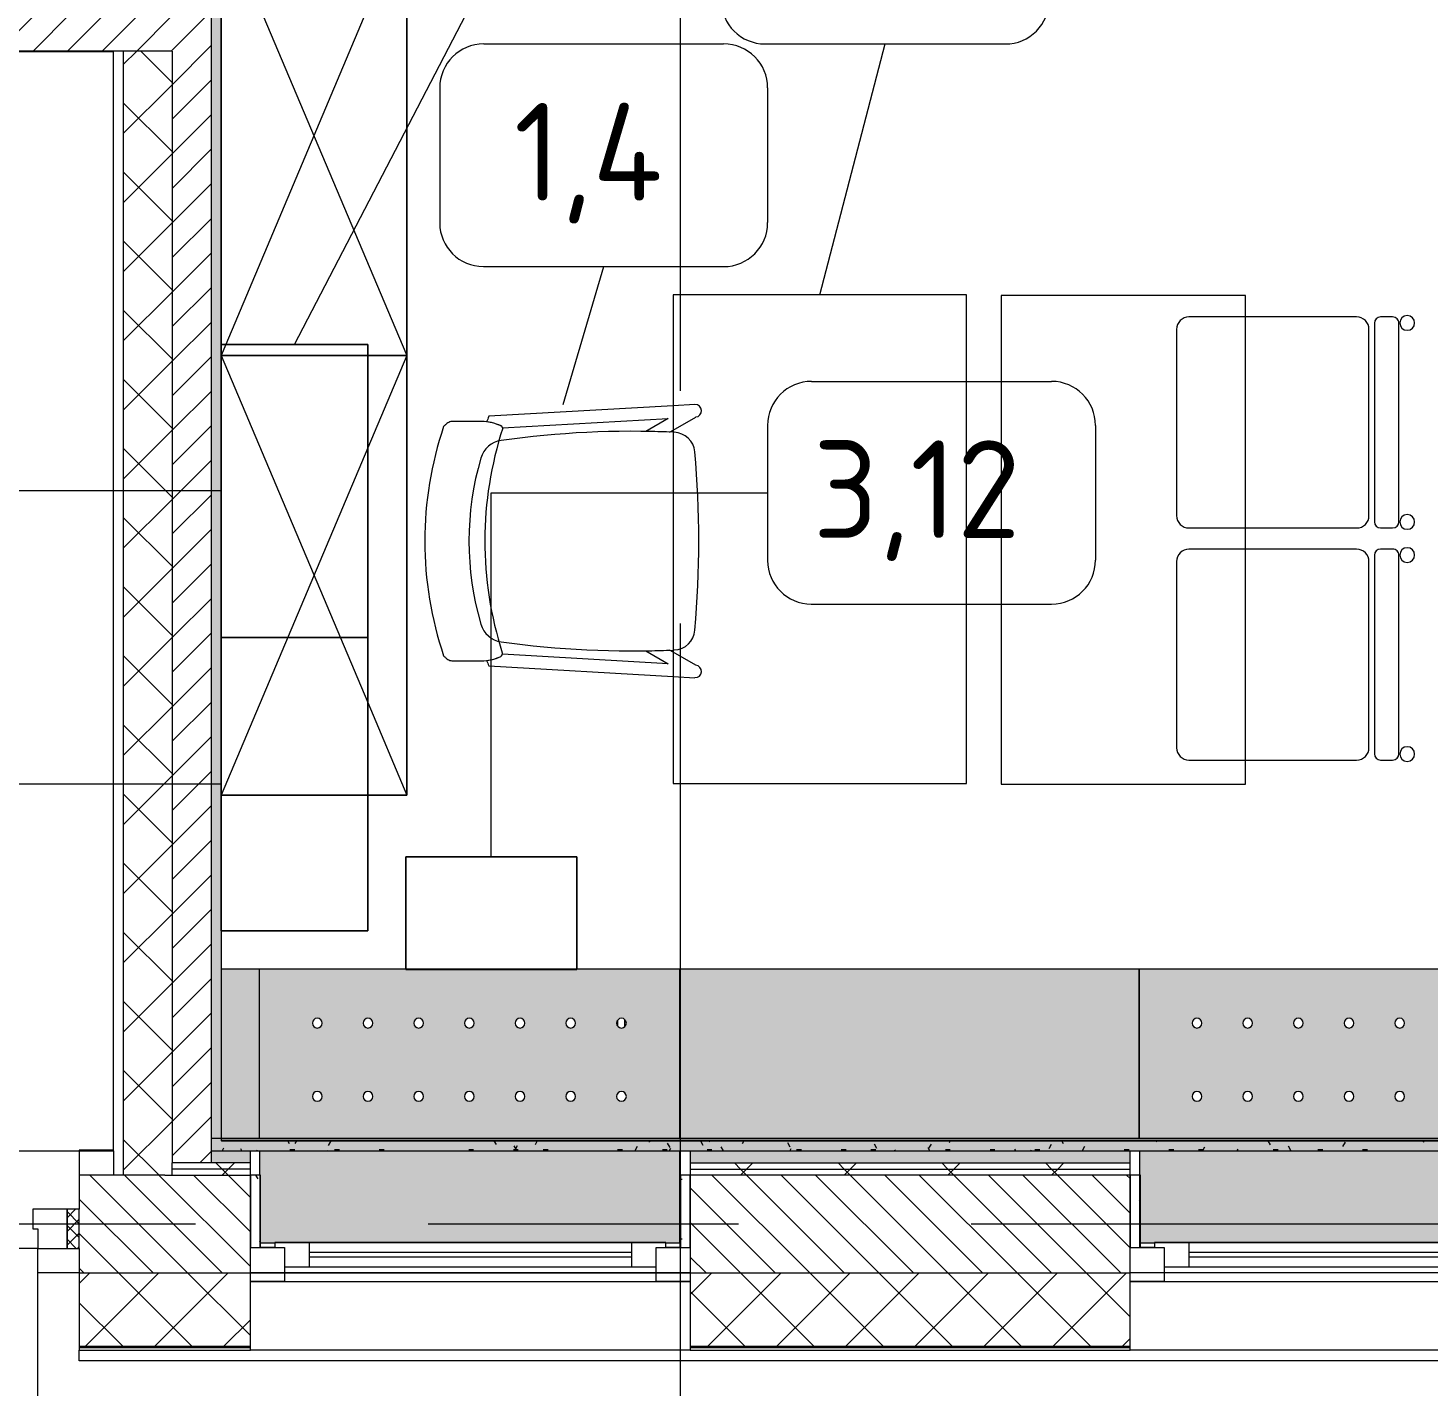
# Model space of a CAD drawing. Header units: millimetres. Extents: x 81494 to 296443, y -8553 to 29000.
# Drawn here: x 109375 to 112240, y -332 to 2447 of the extents above; entities that cross this region are included whole.
import ezdxf

# ---------------------------------------------------------------- set-up
doc = ezdxf.new("R2010")
doc.units = ezdxf.units.MM
doc.linetypes.add('Осевая', pattern=[3175, 635, -476.25, 1587.5, -476.25])
for name, color, linetype, lineweight in [('A-DOOR', 7, 'Continuous', 9), ('A-DOOR-FRAM-2', 7, 'Continuous', 9), ('A-GLAZ', 7, 'Continuous', 9), ('A-GLAZ-1', 7, 'Continuous', 13), ('A-WALL', 7, 'Continuous', 9), ('I-FURN-IDEN', 7, 'Continuous', 9), ('I-WALL', 7, 'Continuous', 9), ('Знаки', 7, 'Continuous', 9), ('Оси', 7, 'Continuous', 9), ('Оси-2', 7, 'Осевая', 9)]:
    doc.layers.add(name, color=color, linetype=linetype, lineweight=lineweight)
for name, color, linetype, lineweight, true_color in [('A-DOOR-1', 7, 'Continuous', 9, 0xc0c0c0), ('A-DOOR-FRAM-1', 7, 'Continuous', 9, 0xc0c0c0), ('A-WALL-1', 9, 'Continuous', 9, 0x808080), ('A-WALL-FNSH-1', 9, 'Continuous', 9, 0x808080), ('I-FURN-1', 9, 'Continuous', 9, 0x808080), ('M-EQPM-1', 7, 'Continuous', 9, 0xb2b2b2)]:
    doc.layers.add(name, color=color, linetype=linetype, lineweight=lineweight, true_color=true_color)
doc.styles.add('GOST Common', font='GOST_Common.ttf', dxfattribs={"height": 200})
pattern_1 = [(45, (0, 0), (-35.35534, 35.35534), [])]
pattern_2 = [(45, (0, 0), (-70.71068, 70.71068), []), (135, (0, 0), (-70.71068, -70.71068), [])]
pattern_3 = [(0, (0, 0), (121.92, 30.48), [10.058, -81.382, 10.058, -81.382, -487.68]), (0, (0, 0), (121.92, 30.48), [-182.88, 10.058, -172.822, 10.058, -81.382, -213.36]), (0, (0, 0), (121.92, 30.48), [-457.2, 10.058, -50.902, 10.058, -142.342]), (120, (45.72, 15.24), (-87.356454, 90.345817), [10.058, -81.382, 10.058, -81.382, -487.68]), (120, (45.72, 15.24), (-87.356454, 90.345817), [-182.88, 10.058, -172.822, 10.058, -81.382, -213.36]), (120, (45.72, 15.24), (-87.356454, 90.345817), [-457.2, 10.058, -50.902, 10.058, -142.342]), (240, (60.96, 76.2), (-34.563546, -120.825817), [10.058, -81.382, 10.058, -81.382, -487.68]), (240, (60.96, 76.2), (-34.563546, -120.825817), [-182.88, 10.058, -172.822, 10.058, -81.382, -213.36]), (240, (60.96, 76.2), (-34.563546, -120.825817), [-457.2, 10.058, -50.902, 10.058, -142.342])]
pattern_4 = [(45, (0, 0), (-106.06602, 106.06602), []), (135, (0, 0), (-106.06602, -106.06602), [])]

# ---------------------------------------------------------------- blocks, each defined once
blk = doc.blocks.new('110_Дверь_СКБ_2Ст_Наружная - ДН-5_л__ Двухстворчатая 1350 х3800 _h_ в свету с верхним остеклением-21877029-План расстановки мебели и оборудования 1 этажа в осях 23_1-33')
at = {"layer": 'A-DOOR'}
h = blk.add_hatch(dxfattribs=at)
h.set_pattern_fill('FP_41', color=256, style=0, pattern_type=2)
h.set_pattern_definition([(135, (1626.41, 164.685), (-14.14214, -14.14214), []), (225, (1626.41, 164.685), (14.14214, -14.14214), [])])
h.paths.add_polyline_path([(719.5, 50), (719.5, -30), (744.5, -30), (744.5, 50)])
at = {"layer": 'A-DOOR-FRAM-2'}
h = blk.add_hatch(dxfattribs=at)
h.set_pattern_fill('FP_42', color=256, style=0, pattern_type=2)
h.set_pattern_definition([(45, (-496.384, 164.685), (-14.1421, 14.1421), []), (135, (-496.384, 164.685), (-14.1421, -14.1421), [])])
h.paths.add_polyline_path([(-680.5, 50), (-705.5, 50), (-705.5, -30), (-680.5, -30)])
at = {"layer": 'A-DOOR-1'}
for p, q in [((659.5, 1010), (619.5, 1010)), ((619.5, 1010), (619.5, 50)), ((659.5, 50), (659.5, 1010)), ((-620.5, 370), (-620.5, 50)), ((-580.5, 370), (-620.5, 370)), ((-580.5, 50), (-580.5, 370)), ((-620.5, 50), (-580.5, 50)), ((619.5, 50), (659.5, 50))]:
    blk.add_line(p, q, dxfattribs=at)
for centre, radius, start, end in [((659.5, 50), 960, 90, 180), ((-620.5, 50), 320, 0, 90)]:
    blk.add_arc(centre, radius, start, end, dxfattribs=at)
at = {"layer": 'A-DOOR-FRAM-1'}
for p, q in [((-680.5, 50), (-705.5, 50)), ((-705.5, 50), (-705.5, -30)), ((-620.5, 50), (-680.5, 50)), ((-680.5, 50), (-680.5, -30)), ((-680.5, -30), (-680.5, 50)), ((-620.5, 10), (-620.5, 50)), ((659.5, 50), (659.5, 10)), ((719.5, 50), (659.5, 50)), ((719.5, -30), (719.5, 50)), ((744.5, 50), (719.5, 50)), ((719.5, 50), (719.5, -30)), ((744.5, -30), (744.5, 50)), ((-610.5, 10), (-620.5, 10)), ((-610.5, -30), (-610.5, 10)), ((659.5, 10), (649.5, 10)), ((649.5, 10), (649.5, -30)), ((-705.5, -30), (-680.5, -30)), ((-680.5, -30), (-610.5, -30)), ((649.5, -30), (719.5, -30)), ((719.5, -30), (744.5, -30))]:
    blk.add_line(p, q, dxfattribs=at)
blk = doc.blocks.new('120_Окно_СКБ_1Ст - 120_Окно_СКБ_1Ст 900х2500_h_ с форточкой-V18-План расстановки мебели и оборудования 1 этажа в осях 23_1-33')
at = {"layer": 'A-GLAZ'}
for p, q in [((450, -57), (-450, -57)), ((-330, -107), (330, -107)), ((-430, -127), (-400, -127)), ((330, -117), (-330, -117)), ((400, -127), (430, -127))]:
    blk.add_line(p, q, dxfattribs=at)
at = {"layer": 'A-GLAZ-1'}
for p, q in [((-450, -127), (-450, -57)), ((-450, -57), (-380, -57)), ((-380, -57), (-380, -127)), ((380, -127), (380, -57)), ((380, -57), (450, -57)), ((450, -57), (450, -127)), ((380, -87), (-380, -87)), ((-380, -87), (-380, -127)), ((-330, -137), (-330, -87)), ((330, -137), (330, -87)), ((380, -127), (380, -87)), ((-380, -127), (-450, -127)), ((-380, -127), (-400, -127)), ((-400, -127), (-400, -137)), ((-400, -137), (400, -137)), ((400, -137), (-400, -137)), ((450, -127), (380, -127)), ((400, -127), (380, -127)), ((400, -137), (400, -127))]:
    blk.add_line(p, q, dxfattribs=at)
blk = doc.blocks.new('120_Окно_СКБ_1Ст - 120_Окно_СКБ_1Ст 900х2500_h_ с форточкой-V4-План расстановки мебели и оборудования 1 этажа в осях 23_1-33')
at = {"layer": 'A-GLAZ'}
for p, q in [((450, -57), (-450, -57)), ((-330, -107), (330, -107)), ((-430, -127), (-400, -127)), ((330, -117), (-330, -117)), ((400, -127), (430, -127))]:
    blk.add_line(p, q, dxfattribs=at)
at = {"layer": 'A-GLAZ-1'}
for p, q in [((-450, -127), (-450, -57)), ((-450, -57), (-380, -57)), ((-380, -57), (-380, -127)), ((380, -127), (380, -57)), ((380, -57), (450, -57)), ((450, -57), (450, -127)), ((380, -87), (-380, -87)), ((-380, -87), (-380, -127)), ((-330, -137), (-330, -87)), ((330, -137), (330, -87)), ((380, -127), (380, -87)), ((-380, -127), (-450, -127)), ((-380, -127), (-400, -127)), ((-400, -127), (-400, -137)), ((-400, -137), (400, -137)), ((400, -137), (-400, -137)), ((450, -127), (380, -127)), ((400, -127), (380, -127)), ((400, -137), (400, -127))]:
    blk.add_line(p, q, dxfattribs=at)
blk = doc.blocks.new('Стол базовый прямоугольный - 1_89-25401668-План расстановки мебели и оборудования 1 этажа в осях 23_1-33')
at = {"layer": 'I-FURN-1'}
for p, q in [((500, 250), (-500, 250)), ((-500, 250), (-500, -250)), ((500, -250), (500, 250)), ((-500, -250), (500, -250))]:
    blk.add_line(p, q, dxfattribs=at)
blk = doc.blocks.new('M_Стул-Breuer - 1_87-25466819-План расстановки мебели и оборудования 1 этажа в осях 23_1-33')
at = {"layer": 'I-FURN-1'}
for p, q in [((190.5, 241.3), (-190.5, 241.3)), ((-215.9, 215.9), (-215.9, 100)), ((215.9, 100), (215.9, 215.9)), ((-215.9, 100), (-215.9, -127)), ((215.9, -127), (215.9, 100)), ((203.2, -163.5), (-203.2, -163.5)), ((-190.5, -152.4), (190.5, -152.4)), ((-215.9, -176.2), (-215.9, -200.8)), ((215.9, -200.8), (215.9, -176.2)), ((-203.2, -213.5), (203.2, -213.5))]:
    blk.add_line(p, q, dxfattribs=at)
for centre, radius, start, end in [((-190.5, 215.9), 25.4, 90, 180), ((190.5, 215.9), 25.4, 0, 90), ((-190.5, -127), 25.4, 180, 270), ((190.5, -127), 25.4, 270, 360), ((-203.2, -176.2), 12.7, 90, 180), ((203.2, -176.2), 12.7, 360, 90), ((-203.5, -230.6), 15.1, 360, 180), ((-203.2, -200.8), 12.7, 180, 270), ((203.7, -230.6), 15.1, 360, 180), ((203.2, -200.8), 12.7, 270, 360), ((-203.5, -230.6), 15.1, 180, 360), ((203.7, -230.6), 15.1, 180, 360)]:
    blk.add_arc(centre, radius, start, end, dxfattribs=at)
blk = doc.blocks.new('Стол базовый прямоугольный - 1_288-25474731-План расстановки мебели и оборудования 1 этажа в осях 23_1-33')
at = {"layer": 'I-FURN-1'}
for p, q in [((500, 300), (-500, 300)), ((-500, 300), (-500, -300)), ((500, -300), (500, 300)), ((-500, -300), (500, -300))]:
    blk.add_line(p, q, dxfattribs=at)
blk = doc.blocks.new('Chair_1 noor 78578 - 1_4-25422005-План расстановки мебели и оборудования 1 этажа в осях 23_1-33')
at = {"layer": 'I-FURN-1'}
for p, q in [((-130.5, 405.7), (-130.5, 344.8)), ((359.1, 344.8), (359.1, 405.7)), ((-141.2, 329.7), (-162.6, -47.4)), ((391.2, -47.4), (369.8, 329.7)), ((-136.5, -37.1), (-117.3, 302)), ((345.9, 302), (365.1, -37.1)), ((-110.2, 8.6), (-136.5, -37.1)), ((365.1, -37.1), (338.8, 8.6)), ((-162.6, -47.4), (-165.1, -92)), ((-139.7, -93.5), (-113.1, -47.4)), ((-113.1, -47.4), (-108.8, -39.9)), ((-108.5, -47.4), (-108.4, -49.7)), ((337, -49.7), (337.1, -47.4)), ((337.4, -39.9), (341.7, -47.4)), ((341.7, -47.4), (368.3, -93.5)), ((393.7, -92), (391.2, -47.4))]:
    blk.add_line(p, q, dxfattribs=at)
for centre, radius, start, end in [((114.3, -271.9), 732.8, 71.3174, 108.6833), ((-37.4, 344.8), 93.1, 180, 204.9864), ((-41.4, 297.5), 50.8, 106.1735, 171.9659), ((114.3, -239.2), 609.6, 73.8265, 106.1735), ((270, 297.5), 50.8, 8.0341, 73.8265), ((266, 344.8), 93.1, 334.477, 360), ((114.3, -279.3), 660.4, 111.7, 112.7563), ((-37.4, 344.8), 93.1, 186.4785, 204.9864), ((114.3, -408), 746, 71.9445, 107.8276), ((266, 344.8), 93.1, 335.0136, 353.5215), ((114.3, -279.3), 660.4, 67.2437, 68.3), ((-116, 308.2), 6.35, 204.9864, 258.4091), ((-116, 308.2), 6.35, 204.9864, 287.8276), ((1798.9, 37.7), 1909.3, 171.9659, 182.5552), ((-1570.3, 37.7), 1909.3, 357.4448, 8.0341), ((344.3, 307.4), 6.35, 281.4186, 334.477), ((344.6, 308.2), 6.35, 281.5909, 335.0136), ((1798.9, 37.7), 1909.3, 180.8761, 182.3307), ((-1570.3, 37.7), 1909.3, 357.6693, 359.1239), ((-64, -47.7), 44.5, 182.6261, 265.0912), ((292.6, -47.7), 44.4, 275.9396, 357.3739), ((-152.4, -92.7), 12.7, 176.75, 356.75), ((114.8, 2033.8), 2133.6, 265.0912, 274.9044), ((381, -92.7), 12.7, 183.25, 3.25)]:
    blk.add_arc(centre, radius, start, end, dxfattribs=at)
for points in [[(-120.4, 422.3), (-122, 420.8), (-124.7, 417.8), (-127.8, 413.5), (-129.8, 409.4), (-130.4, 406.9), (-130.5, 405.7)], [(359.1, 405.7), (359, 406.9), (358.4, 409.4), (356.4, 413.5), (353.3, 417.8), (350.6, 420.8), (349, 422.3)]]:
    blk.add_open_spline(points, degree=3, dxfattribs=at)
blk = doc.blocks.new('Шкаф параметрический - 1_286-V67-План расстановки мебели и оборудования 1 этажа в осях 23_1-33')
at = {"layer": 'I-FURN-1'}
for p, q in [((0, 0), (900, 380)), ((0, 380), (877.5, 9.5)), ((900, 380), (0, 380)), ((0, 380), (0, 0)), ((0, 0), (0, 380)), ((0, 380), (900, 380)), ((900, 300), (900, 380)), ((900, 380), (900, 300)), ((900, 0), (900, 300)), ((900, 300), (900, 0)), ((877.5, 0), (0, 0)), ((612.6, 0), (877.5, 0)), ((877.5, 9.5), (900, 0)), ((877.5, 0), (900, 0)), ((900, 0), (877.5, 0))]:
    blk.add_line(p, q, dxfattribs=at)
blk = doc.blocks.new('Шкаф параметрический - 1_286-V68-План расстановки мебели и оборудования 1 этажа в осях 23_1-33')
at = {"layer": 'I-FURN-1'}
for p, q in [((0, 380), (189.5, 300)), ((900, 380), (0, 380)), ((0, 380), (0, 300)), ((0, 300), (0, 380)), ((0, 380), (900, 380)), ((710.5, 300), (900, 380)), ((900, 300), (900, 380)), ((900, 380), (900, 300)), ((0, 0), (710.5, 300)), ((0, 300), (0, 0)), ((0, 0), (0, 300)), ((189.5, 300), (900, 0)), ((900, 0), (900, 300)), ((900, 300), (900, 0)), ((0, 0), (900, 0)), ((900, 0), (0, 0))]:
    blk.add_line(p, q, dxfattribs=at)
blk = doc.blocks.new('radiator_prado_classic_z_tip_30_po exemplyaru - Classic Z Тип 30-300-V103-План расстановки мебели и оборудования 1 этажа в осях 23_1-33')
at = {"layer": 'M-EQPM-1'}
for p, q in [((667.5, 195.5), (667.5, 183.1)), ((667.5, 195.5), (667.5, 183.1)), ((682.5, 182.5), (682.5, 196.2)), ((682.5, 182.5), (682.5, 196.2))]:
    blk.add_line(p, q, dxfattribs=at)
blk = doc.blocks.new('Зашивка радиатора_ с перфорацией М1_1 - Зашивка радиатора_ с перфорацией М1_1-V158-План расстановки мебели и оборудования 1 этажа в осях 23_1-33')
at = {"layer": 'Знаки'}
blk.add_hatch(color=256, dxfattribs=at).paths.add_polyline_path([(429, 380), (-430, 379.4), (-430, 191.4), (430, 191.4), (429, 379.4)])
h = blk.add_hatch(color=256, dxfattribs=at)
h.paths.add_polyline_path([(430.2, 166.4), (-430, 166.4), (-430, -179.9), (430.2, -179.9), (430.2, 128.6)])
h.paths.add_polyline_path([(312.2, 90.4), (317.2, 89), (320.9, 85.4), (322.2, 80.4), (320.9, 75.4), (317.2, 71.7), (312.2, 70.4), (307.2, 71.7), (303.6, 75.4), (302.2, 80.4), (303.6, 85.4), (307.2, 89), (309.7, 90)])
h.paths.add_polyline_path([(-206.5, 90.4), (-201.5, 89), (-197.8, 85.4), (-196.5, 80.4), (-197.8, 75.4), (-201.5, 71.7), (-206.5, 70.4), (-211.5, 71.7), (-215.2, 75.4), (-216.5, 80.4), (-215.2, 85.4), (-211.5, 89), (-209.1, 90)])
h.paths.add_polyline_path([(208.5, 90.4), (213.5, 89), (217.2, 85.4), (218.5, 80.4), (217.2, 75.4), (213.5, 71.7), (208.5, 70.4), (203.5, 71.7), (199.8, 75.4), (198.5, 80.4), (199.8, 85.4), (203.5, 89), (205.9, 90)])
h.paths.add_polyline_path([(1, 90.4), (6, 89), (9.7, 85.4), (11, 80.4), (9.7, 75.4), (6, 71.7), (1, 70.4), (-4, 71.7), (-7.7, 75.4), (-9, 80.4), (-7.7, 85.4), (-4, 89), (-1.6, 90)])
h.paths.add_polyline_path([(104.7, 90.4), (109.7, 89), (113.4, 85.4), (114.7, 80.4), (113.4, 75.4), (109.7, 71.7), (104.7, 70.4), (99.7, 71.7), (96.1, 75.4), (94.7, 80.4), (96.1, 85.4), (99.7, 89), (102.2, 90)])
h.paths.add_polyline_path([(-102.8, 90.4), (-97.8, 89), (-94.1, 85.4), (-92.8, 80.4), (-94.1, 75.4), (-97.8, 71.7), (-102.8, 70.4), (-107.8, 71.7), (-111.4, 75.4), (-112.8, 80.4), (-111.4, 85.4), (-107.8, 89), (-105.3, 90)])
h.paths.add_polyline_path([(-310.3, 90.4), (-305.3, 89), (-301.6, 85.4), (-300.3, 80.4), (-301.6, 75.4), (-305.3, 71.7), (-310.3, 70.4), (-315.3, 71.7), (-318.9, 75.4), (-320.3, 80.4), (-318.9, 85.4), (-315.3, 89), (-312.8, 90)])
h.paths.add_polyline_path([(1, -59.6), (6, -61), (9.7, -64.6), (11, -69.6), (9.7, -74.6), (6, -78.3), (1, -79.6), (-4, -78.3), (-7.7, -74.6), (-9, -69.6), (-7.7, -64.6), (-4, -61), (-1.6, -60)])
h.paths.add_polyline_path([(-206.5, -59.6), (-201.5, -61), (-197.8, -64.6), (-196.5, -69.6), (-197.8, -74.6), (-201.5, -78.3), (-206.5, -79.6), (-211.5, -78.3), (-215.2, -74.6), (-216.5, -69.6), (-215.2, -64.6), (-211.5, -61), (-209.1, -60)])
h.paths.add_polyline_path([(-310.3, -59.6), (-305.3, -61), (-301.6, -64.6), (-300.3, -69.6), (-301.6, -74.6), (-305.3, -78.3), (-310.3, -79.6), (-315.3, -78.3), (-318.9, -74.6), (-320.3, -69.6), (-318.9, -64.6), (-315.3, -61), (-312.8, -60)])
h.paths.add_polyline_path([(-102.8, -59.6), (-97.8, -61), (-94.1, -64.6), (-92.8, -69.6), (-94.1, -74.6), (-97.8, -78.3), (-102.8, -79.6), (-107.8, -78.3), (-111.4, -74.6), (-112.8, -69.6), (-111.4, -64.6), (-107.8, -61), (-105.3, -60)])
h.paths.add_polyline_path([(104.7, -59.6), (109.7, -61), (113.4, -64.6), (114.7, -69.6), (113.4, -74.6), (109.7, -78.3), (104.7, -79.6), (99.7, -78.3), (96.1, -74.6), (94.7, -69.6), (96.1, -64.6), (99.7, -61), (102.2, -60)])
h.paths.add_polyline_path([(312.2, -59.6), (317.2, -61), (320.9, -64.6), (322.2, -69.6), (320.9, -74.6), (317.2, -78.3), (312.2, -79.6), (307.2, -78.3), (303.6, -74.6), (302.2, -69.6), (303.6, -64.6), (307.2, -61), (309.7, -60)])
h.paths.add_polyline_path([(208.5, -59.6), (213.5, -61), (217.2, -64.6), (218.5, -69.6), (217.2, -74.6), (213.5, -78.3), (208.5, -79.6), (203.5, -78.3), (199.8, -74.6), (198.5, -69.6), (199.8, -64.6), (203.5, -61), (205.9, -60)])
for p, q in [((-401, 380), (-430, 380)), ((-430, 380), (-430, 191.4)), ((429, 380), (399, 380)), ((430, 191.4), (430, 241.4)), ((-430, 166.4), (-430, -179.9)), ((-430, -179.9), (-219, -179.9)), ((-219, -179.9), (131, -179.9)), ((131, -179.9), (430.2, -179.9))]:
    blk.add_line(p, q, dxfattribs=at)
for centre, start, end in [((-310.3, 80.4), 0, 180), ((-206.5, 80.4), 0, 180), ((-102.8, 80.4), 0, 180), ((1, 80.4), 0, 180), ((104.7, 80.4), 0, 180), ((208.5, 80.4), 0, 180), ((312.2, 80.4), 0, 180), ((-310.3, 80.4), 180, 0), ((-206.5, 80.4), 180, 360), ((-102.8, 80.4), 180, 0), ((1, 80.4), 180, 0), ((104.7, 80.4), 180, 360), ((208.5, 80.4), 180, 0), ((312.2, 80.4), 180, 0), ((-310.3, -69.6), 0, 180), ((-310.3, -69.6), 180, 0), ((-206.5, -69.6), 0, 180), ((-206.5, -69.6), 180, 0), ((-102.8, -69.6), 0, 180), ((-102.8, -69.6), 180, 0), ((1, -69.6), 0, 180), ((1, -69.6), 180, 0), ((104.7, -69.6), 0, 180), ((104.7, -69.6), 180, 0), ((208.5, -69.6), 0, 180), ((208.5, -69.6), 180, 0), ((312.2, -69.6), 0, 180), ((312.2, -69.6), 180, 0)]:
    blk.add_arc(centre, 10, start, end, dxfattribs=at)
blk = doc.blocks.new('Зашивка радиатора_ с перфорацией М1_1 - Зашивка радиатора_ с перфорацией М1_1-V159-План расстановки мебели и оборудования 1 этажа в осях 23_1-33')
at = {"layer": 'Знаки'}
blk.add_hatch(color=256, dxfattribs=at).paths.add_polyline_path([(-430, 380), (-430, 191.4), (430, 191.4), (429, 380), (-401, 380)])
h = blk.add_hatch(color=256, dxfattribs=at)
h.paths.add_polyline_path([(430.2, 166.4), (-430, 166.4), (-430, -179.9), (430.2, -179.9), (430.2, 128.6)])
h.paths.add_polyline_path([(104.7, 90.4), (109.7, 89), (113.4, 85.4), (114.7, 80.4), (113.4, 75.4), (109.7, 71.7), (104.7, 70.4), (99.7, 71.7), (96.1, 75.4), (94.7, 80.4), (96.1, 85.4), (99.7, 89), (102.2, 90)])
h.paths.add_polyline_path([(-102.8, 90.4), (-97.8, 89), (-94.1, 85.4), (-92.8, 80.4), (-94.1, 75.4), (-97.8, 71.7), (-102.8, 70.4), (-107.8, 71.7), (-111.4, 75.4), (-112.8, 80.4), (-111.4, 85.4), (-107.8, 89), (-105.3, 90)])
h.paths.add_polyline_path([(-206.5, 90.4), (-201.5, 89), (-197.8, 85.4), (-196.5, 80.4), (-197.8, 75.4), (-201.5, 71.7), (-206.5, 70.4), (-211.5, 71.7), (-215.2, 75.4), (-216.5, 80.4), (-215.2, 85.4), (-211.5, 89), (-209.1, 90)])
h.paths.add_polyline_path([(1, 90.4), (6, 89), (9.7, 85.4), (11, 80.4), (9.7, 75.4), (6, 71.7), (1, 70.4), (-4, 71.7), (-7.7, 75.4), (-9, 80.4), (-7.7, 85.4), (-4, 89), (-1.6, 90)])
h.paths.add_polyline_path([(-310.3, 90.4), (-305.3, 89), (-301.6, 85.4), (-300.3, 80.4), (-301.6, 75.4), (-305.3, 71.7), (-310.3, 70.4), (-315.3, 71.7), (-318.9, 75.4), (-320.3, 80.4), (-318.9, 85.4), (-315.3, 89), (-312.8, 90)])
h.paths.add_polyline_path([(208.5, 90.4), (213.5, 89), (217.2, 85.4), (218.5, 80.4), (217.2, 75.4), (213.5, 71.7), (208.5, 70.4), (203.5, 71.7), (199.8, 75.4), (198.5, 80.4), (199.8, 85.4), (203.5, 89), (205.9, 90)])
h.paths.add_polyline_path([(312.2, 90.4), (317.2, 89), (320.9, 85.4), (322.2, 80.4), (320.9, 75.4), (317.2, 71.7), (312.2, 70.4), (307.2, 71.7), (303.6, 75.4), (302.2, 80.4), (303.6, 85.4), (307.2, 89), (309.7, 90)])
h.paths.add_polyline_path([(-310.3, -59.6), (-305.3, -61), (-301.6, -64.6), (-300.3, -69.6), (-301.6, -74.6), (-305.3, -78.3), (-310.3, -79.6), (-315.3, -78.3), (-318.9, -74.6), (-320.3, -69.6), (-318.9, -64.6), (-315.3, -61), (-312.8, -60)])
h.paths.add_polyline_path([(1, -59.6), (6, -61), (9.7, -64.6), (11, -69.6), (9.7, -74.6), (6, -78.3), (1, -79.6), (-4, -78.3), (-7.7, -74.6), (-9, -69.6), (-7.7, -64.6), (-4, -61), (-1.6, -60)])
h.paths.add_polyline_path([(104.7, -59.6), (109.7, -61), (113.4, -64.6), (114.7, -69.6), (113.4, -74.6), (109.7, -78.3), (104.7, -79.6), (99.7, -78.3), (96.1, -74.6), (94.7, -69.6), (96.1, -64.6), (99.7, -61), (102.2, -60)])
h.paths.add_polyline_path([(208.5, -59.6), (213.5, -61), (217.2, -64.6), (218.5, -69.6), (217.2, -74.6), (213.5, -78.3), (208.5, -79.6), (203.5, -78.3), (199.8, -74.6), (198.5, -69.6), (199.8, -64.6), (203.5, -61), (205.9, -60)])
h.paths.add_polyline_path([(-102.8, -59.6), (-97.8, -61), (-94.1, -64.6), (-92.8, -69.6), (-94.1, -74.6), (-97.8, -78.3), (-102.8, -79.6), (-107.8, -78.3), (-111.4, -74.6), (-112.8, -69.6), (-111.4, -64.6), (-107.8, -61), (-105.3, -60)])
h.paths.add_polyline_path([(312.2, -59.6), (317.2, -61), (320.9, -64.6), (322.2, -69.6), (320.9, -74.6), (317.2, -78.3), (312.2, -79.6), (307.2, -78.3), (303.6, -74.6), (302.2, -69.6), (303.6, -64.6), (307.2, -61), (309.7, -60)])
h.paths.add_polyline_path([(-206.5, -59.6), (-201.5, -61), (-197.8, -64.6), (-196.5, -69.6), (-197.8, -74.6), (-201.5, -78.3), (-206.5, -79.6), (-211.5, -78.3), (-215.2, -74.6), (-216.5, -69.6), (-215.2, -64.6), (-211.5, -61), (-209.1, -60)])
for p, q in [((-401, 380), (-430, 380)), ((-430, 380), (-430, 191.4)), ((429, 380), (399, 380)), ((430, 191.4), (430, 241.4)), ((-430, 166.4), (-430, -179.9)), ((430.2, -179.9), (430.2, 166.4)), ((-430, -179.9), (430.2, -179.9))]:
    blk.add_line(p, q, dxfattribs=at)
for centre, start, end in [((-310.3, 80.4), 0, 180), ((-206.5, 80.4), 0, 180), ((-102.8, 80.4), 0, 180), ((1, 80.4), 0, 180), ((104.7, 80.4), 0, 180), ((208.5, 80.4), 0, 180), ((312.2, 80.4), 0, 180), ((-310.3, 80.4), 180, 0), ((-206.5, 80.4), 180, 360), ((-102.8, 80.4), 180, 0), ((1, 80.4), 180, 0), ((104.7, 80.4), 180, 360), ((208.5, 80.4), 180, 0), ((312.2, 80.4), 180, 0), ((-310.3, -69.6), 0, 180), ((-310.3, -69.6), 180, 0), ((-206.5, -69.6), 0, 180), ((-206.5, -69.6), 180, 0), ((-102.8, -69.6), 0, 180), ((-102.8, -69.6), 180, 0), ((1, -69.6), 0, 180), ((1, -69.6), 180, 0), ((104.7, -69.6), 0, 180), ((104.7, -69.6), 180, 0), ((208.5, -69.6), 0, 180), ((208.5, -69.6), 180, 0), ((312.2, -69.6), 0, 180), ((312.2, -69.6), 180, 0)]:
    blk.add_arc(centre, 10, start, end, dxfattribs=at)
blk = doc.blocks.new('Зашивка без перфорации М3_2_1 - М3_2_3-31137425-План расстановки мебели и оборудования 1 этажа в осях 23_1-33')
at = {"layer": 'Знаки'}
blk.add_hatch(color=256, dxfattribs=at).paths.add_polyline_path([(-406.6, 166.4), (-430, 166.4), (-430, -179.9), (510.2, -179.9), (510.2, 166.4), (-63.4, 166.4)])
for p, q in [((-430, 166.4), (-430, -179.9)), ((510.2, -179.9), (510.2, 166.4)), ((-430, -179.9), (510.2, -179.9))]:
    blk.add_line(p, q, dxfattribs=at)
blk = doc.blocks.new('Зашивка без перфорации М3 - М3_13-30988439-План расстановки мебели и оборудования 1 этажа в осях 23_1-33')
at = {"layer": 'Знаки'}
blk.add_hatch(color=256, dxfattribs=at).paths.add_polyline_path([(-351.2, 166.4), (-430, 166.4), (-430, -179.9), (-351.2, -179.9), (-351.2, 153.9)])
for p, q in [((-430, 166.4), (-430, -179.9)), ((-430, -179.9), (-351.2, -179.9))]:
    blk.add_line(p, q, dxfattribs=at)
blk = doc.blocks.new('Марка_Мебель - В прямоуг_Balcon_Марка-25523697-План расстановки мебели и оборудования 1 этажа в осях 23_1-33')
at = {"layer": 'I-FURN-IDEN'}
for p, q in [((-2.455, 2.278), (2.455, 2.278)), ((-3.355, 1.378), (-3.355, -1.384)), ((3.355, 1.378), (3.355, -1.378)), ((-2.461, -2.278), (2.455, -2.278))]:
    blk.add_line(p, q, dxfattribs=at)
for centre, radius, start, end in [((-2.455, 1.378), 0.9, 90, 180), ((2.455, 1.378), 0.9, 0, 90), ((-2.461, -1.384), 0.893, 180, 270), ((2.455, -1.378), 0.9, 270, 0)]:
    blk.add_arc(centre, radius, start, end, dxfattribs=at)

msp = doc.modelspace()

# ---------------------------------------------------------------- hatches: boundary and pattern name
at = {"layer": 'A-WALL'}
h = msp.add_hatch(dxfattribs=at)
h.set_pattern_fill('FP_1', color=256, style=0, pattern_type=2)
h.set_pattern_definition([(135, (0, 0), (-35.35534, -35.35534), [])])
h.paths.add_polyline_path([(123730, -100), (123730, 100), (123530, 100), (123530, -100)])
h.paths.add_polyline_path([(121230, -100), (121230, 100), (121130, 100), (121130, -100)])
h.paths.add_polyline_path([(118830, -100), (119330, -100), (119330, 100), (118830, 100), (118830, -51.8)])
h.paths.add_polyline_path([(117030, -100), (117030, 100), (115980, 100), (115980, -100)])
h.paths.add_polyline_path([(113680, -100), (113680, 100), (113430, 100), (113430, -100)])
h.paths.add_polyline_path([(111630, -100), (111630, 100), (110730, 100), (110730, -100)])
h.paths.add_polyline_path([(109655, -100), (109830, -100), (109830, 100), (109480, 100), (109480, -100)])
h.paths.add_polyline_path([(106230, -100), (106230, 100), (105180, 100), (105180, -100)])
h.paths.add_polyline_path([(100830, -100), (101730, -100), (101730, 100), (100830, 100), (100830, -51.8)])
h.paths.add_polyline_path([(102630, -100), (102880, -100), (102880, 100), (102630, 100), (102630, -51.8)])
h.paths.add_polyline_path([(98105, -100), (98105, 100), (97105, 100), (97105, -100)])
h.paths.add_polyline_path([(94530, -100), (94780, -100), (94780, 100), (94530, 100), (94530, -51.8)])
h.paths.add_polyline_path([(92730, -100), (92730, 100), (91930, 100), (91930, -100)])
h = msp.add_hatch(dxfattribs=at)
h.set_pattern_fill('FP_5', color=256, style=0, pattern_type=2)
h.set_pattern_definition(pattern_2)
h.paths.add_polyline_path([(125080, -250), (125080, -100), (123530, -100), (123530, -250)])
h.paths.add_polyline_path([(121230, -250), (121230, -100), (120230, -100), (120230, -250)])
h.paths.add_polyline_path([(117930, -250), (119330, -250), (119330, -100), (117930, -100)])
h.paths.add_polyline_path([(117030, -250), (117030, -100), (115980, -100), (115980, -250)])
h.paths.add_polyline_path([(113680, -250), (113680, -100), (112530, -100), (112530, -250)])
h.paths.add_polyline_path([(109480, -250), (109830, -250), (109830, -100), (109480, -100)])
h.paths.add_polyline_path([(110730, -250), (111630, -250), (111630, -100), (110730, -100)])
h.paths.add_polyline_path([(107130, -250), (108030, -250), (108030, -100), (107130, -100)])
h.paths.add_polyline_path([(106230, -250), (106230, -100), (105180, -100), (105180, -250)])
h.paths.add_polyline_path([(102880, -250), (102880, -100), (100830, -100), (100830, -250), (102630, -250)])
h.paths.add_polyline_path([(99930, -250), (99930, -100), (99030, -100), (99030, -250)])
h.paths.add_polyline_path([(98130, -250), (98130, -100), (97080, -100), (97080, -250)])
h.paths.add_polyline_path([(93630, -250), (94780, -250), (94780, -100), (93630, -100)])
h.paths.add_polyline_path([(92730, -250), (92730, -100), (91930, -100), (91930, -250)])
h.paths.add_polyline_path([(91030, -250), (91030, -100), (89210, -100), (89210, -250), (90007.4, -250)])
at = {"layer": 'I-WALL'}
h = msp.add_hatch(dxfattribs=at)
h.set_pattern_fill('FP_3', color=256, style=0, pattern_type=2)
h.set_pattern_definition(pattern_1)
h.paths.add_polyline_path([(109750, 125), (109749, 3655), (109670, 3655), (109670, 125), (109738.1, 125)])
h.paths.add_polyline_path([(109670, 5055), (109750, 5055), (109750, 10400), (109670, 10400), (109670, 5110)])
h = msp.add_hatch(dxfattribs=at)
h.set_pattern_fill('FP_67', color=256, style=0, pattern_type=2)
h.set_pattern_definition(pattern_3)
h.paths.add_polyline_path([(109750, 150), (109770, 150), (109770, 3630), (109758, 3630), (109758, 3600), (109750, 3600), (109750, 212.8)])
h.paths.add_polyline_path([(109770, 5080), (109770, 6600), (109750, 6600), (109750, 5110), (109758, 5110), (109758, 5080)])
h = msp.add_hatch(dxfattribs=at)
h.set_pattern_fill('FP_3', color=256, style=0, pattern_type=2)
h.set_pattern_definition(pattern_1)
h.paths.add_polyline_path([(109570, 2400), (109670, 2400), (109670, 2480), (109249, 2479), (109249, 2400), (109550, 2400)])
h.paths.add_polyline_path([(107849, 2400), (107849, 2480), (107350, 2480), (107350, 2400), (107794, 2400)])
h = msp.add_hatch(dxfattribs=at)
h.set_pattern_fill('FP_5', color=256, style=0, pattern_type=2)
h.set_pattern_definition(pattern_2)
h.paths.add_polyline_path([(109655, 100), (109670, 100), (109670, 2400), (109570, 2400), (109570, 100)])
msp.add_hatch(color=256, dxfattribs=at).paths.add_polyline_path([(110939, 125), (111630, 125), (111630, 150), (112530, 150), (112530, 175), (109750, 175), (109750, 125), (109830, 125), (109830, 150), (110730, 150), (110730, 125)])
h = msp.add_hatch(dxfattribs=at)
h.set_pattern_fill('FP_67', color=256, style=0, pattern_type=2)
h.set_pattern_definition(pattern_3)
h.paths.add_polyline_path([(112530, 150), (112530, 170), (109770, 170), (109770, 150), (112311.6, 150)])
h = msp.add_hatch(dxfattribs=at)
h.set_pattern_fill('FP_71', color=256, style=0, pattern_type=2)
h.set_pattern_definition(pattern_4)
h.paths.add_polyline_path([(111625.3, 112.5), (111630, 112.5), (111630, 125), (110730, 125), (110730, 112.5), (111282.2, 112.5)])
h.paths.add_polyline_path([(109750, 112.5), (109830, 112.5), (109830, 125), (109670, 125), (109670, 112.5), (109738.1, 112.5)])
h = msp.add_hatch(dxfattribs=at)
h.set_pattern_fill('FP_71', color=256, style=0, pattern_type=2)
h.set_pattern_definition(pattern_4)
h.paths.add_polyline_path([(109670, 100), (109830, 100), (109830, 112.5), (109670, 112.5)])
h.paths.add_polyline_path([(111625.3, 100), (111630, 100), (111630, 112.5), (110730, 112.5), (110730, 100), (111282.2, 100)])
h = msp.add_hatch(dxfattribs=at)
h.set_pattern_fill('FP_67', color=256, style=0, pattern_type=2)
h.set_pattern_definition(pattern_3)
h.paths.add_polyline_path([(109850, -48), (109850, 100), (109830, 100), (109830, -48)])
h = msp.add_hatch(dxfattribs=at)
h.set_pattern_fill('FP_67', color=256, style=0, pattern_type=2)
h.set_pattern_definition(pattern_3)
h.paths.add_polyline_path([(110730, -48), (110730, 100), (110710, 100), (110710, -48)])
h = msp.add_hatch(dxfattribs=at)
h.set_pattern_fill('FP_67', color=256, style=0, pattern_type=2)
h.set_pattern_definition(pattern_3)
h.paths.add_polyline_path([(111650, -48), (111650, 100), (111630, 100), (111630, -48)])

# ---------------------------------------------------------------- linework, layer by layer
at = {"layer": 'A-WALL'}
for p, q in [((109670, 2400), (109304, 2400)), ((109550, 150), (109550, 2400)), ((109570, 2400), (109570, 100)), ((109670, 2400), (109670, 125)), ((112510, 170), (109770, 170)), ((109771, 170), (112510, 170)), ((109830, 125), (109670, 125)), ((110730, 125), (111630, 125)), ((109655, 100), (109830, 100)), ((109830, 112.5), (109670, 112.5)), ((110730, 112.5), (111630, 112.5)), ((111630, 100), (110730, 100)), ((109480, -100), (109830, -100)), ((109480, -100), (111630, -100)), ((110730, -100), (111630, -100)), ((109480, -250), (109830, -250)), ((109480, -253), (109830, -253)), ((110730, -250), (111630, -250)), ((110730, -253), (111630, -253)), ((109480, -280), (109480, -258)), ((125260, -280), (109480, -280)), ((110730, -258), (109830, -258)), ((112530, -258), (111630, -258))]:
    msp.add_line(p, q, dxfattribs=at)
at = {"layer": 'A-WALL-1'}
for p, q in [((109750, 3600), (109750, 125)), ((112530, 175), (109750, 175)), ((109750, 150), (112605, 150)), ((109830, -250), (109830, 150)), ((109830, 150), (110730, 150)), ((110730, 150), (110730, -250)), ((111630, -250), (111630, 150)), ((111630, 150), (112530, 150)), ((109670, 100), (109670, 125)), ((109655, 100), (109480, 100)), ((109480, 100), (109480, 30)), ((109830, 100), (109830, -48)), ((109850, 100), (109830, 100)), ((109850, -48), (109850, 100)), ((110710, 100), (110710, -48)), ((110730, 100), (110710, 100)), ((110730, -48), (110730, 100)), ((111630, 100), (111630, -48)), ((111650, 100), (111630, 100)), ((111650, -48), (111650, 100)), ((109480, -50), (109480, -250)), ((109830, -48), (109850, -48)), ((110710, -48), (110730, -48)), ((111630, -48), (111650, -48)), ((113680, -100), (111630, -100))]:
    msp.add_line(p, q, dxfattribs=at)
at = {"layer": 'A-WALL-FNSH-1'}
for p, q in [((109771, 171), (109771, 6599)), ((109770, 5080), (109770, 170)), ((109304, 2399), (109550, 2399)), ((109549, 2400), (109549, 151)), ((109549, 151), (109480, 151)), ((109480, 151), (109480, 150)), ((109480, 150), (109550, 150)), ((109550, 150), (109550, 100)), ((112509, 171), (109771, 171)), ((109851, 100), (109850, 100)), ((109851, -48), (109851, 100)), ((110709, 100), (110709, -48)), ((110710, 100), (110709, 100)), ((111651, 100), (111650, 100)), ((111651, -48), (111651, 100)), ((109850, -48), (109851, -48)), ((110709, -48), (110710, -48)), ((111650, -48), (111651, -48)), ((109480, -250), (109480, -258)), ((109830, -258), (109830, -250)), ((110730, -250), (110730, -258)), ((111630, -258), (111630, -250)), ((109480, -258), (109830, -258)), ((110730, -258), (111630, -258))]:
    msp.add_line(p, q, dxfattribs=at)
at = {"layer": 'I-FURN-1'}
for p, q in [((110070, 1800), (109770, 1800)), ((109770, 1200), (109770, 1800)), ((109770, 1800), (110070, 1800)), ((110070, 1200), (110070, 1800)), ((110070, 1800), (110070, 1200)), ((110070, 1200), (109770, 1200)), ((109770, 600), (109770, 1200)), ((109770, 1200), (110070, 1200)), ((109770, 1200), (110070, 1200)), ((110070, 1200), (109770, 1200)), ((110070, 600), (110070, 1200)), ((110070, 1200), (110070, 600)), ((110498, 751), (110148, 751)), ((110148, 751), (110148, 521)), ((110148, 521.3), (110148, 751)), ((110148, 751), (110498, 751)), ((110498, 521), (110498, 751)), ((110498, 751), (110498, 521.3)), ((109770, 600), (110070, 600)), ((110070, 600), (109770, 600)), ((110148, 521), (110498, 521))]:
    msp.add_line(p, q, dxfattribs=at)
at = {"layer": 'I-FURN-IDEN'}
for p, q in [((109920, 1800), (110494.4, 2905.5)), ((110995.1, 1901.3), (111129.1, 2414.6)), ((110470, 1676.7), (110552.9, 1959.1)), ((109770, 1500), (109216.5, 1500)), ((110323, 1496.3), (110888.3, 1496.3)), ((110323, 751), (110323, 1496.3)), ((109770, 900), (109216.5, 900))]:
    msp.add_line(p, q, dxfattribs=at)
at = {"layer": 'I-WALL'}
for p, q in [((108030, 150), (109550, 150)), ((109480, 150), (109480, 100)), ((109480, -100), (109395, -100)), ((110730, -100), (109830, -100)), ((112530, -100), (111630, -100))]:
    msp.add_line(p, q, dxfattribs=at)
at = {"layer": 'Оси'}
msp.add_line((110710, -1906.3), (110710, 593.7), dxfattribs=at)
at = {"layer": 'Оси-2'}
for p, q in [((110710, 593.7), (110710, 19528.3)), ((84793.9, 0), (122455, 0))]:
    msp.add_line(p, q, dxfattribs=at)

# ---------------------------------------------------------------- block references
at = {"layer": 'A-DOOR-1', "rotation": 180}
msp.add_blockref('110_Дверь_СКБ_2Ст_Наружная - ДН-5_л__ Двухстворчатая 1350 х3800 _h_ в свету с верхним остеклением-21877029-План расстановки мебели и оборудования 1 этажа в осях 23_1-33', (108774.5, 0), dxfattribs=at)
at = {"layer": 'A-GLAZ', "rotation": 180}
for name, p in [('120_Окно_СКБ_1Ст - 120_Окно_СКБ_1Ст 900х2500_h_ с форточкой-V18-План расстановки мебели и оборудования 1 этажа в осях 23_1-33', (110280, -175)), ('120_Окно_СКБ_1Ст - 120_Окно_СКБ_1Ст 900х2500_h_ с форточкой-V4-План расстановки мебели и оборудования 1 этажа в осях 23_1-33', (112080, -175))]:
    msp.add_blockref(name, p, dxfattribs=at)
at = {"layer": 'I-FURN-1'}
for name, p, rotation in [('Шкаф параметрический - 1_286-V67-План расстановки мебели и оборудования 1 этажа в осях 23_1-33', (109770, 2677.5), 269.9999999999994), ('Стол базовый прямоугольный - 1_288-25474731-План расстановки мебели и оборудования 1 этажа в осях 23_1-33', (110995.1, 1401.3), 90), ('Стол базовый прямоугольный - 1_89-25401668-План расстановки мебели и оборудования 1 этажа в осях 23_1-33', (111616.4, 1400.1), 90), ('M_Стул-Breuer - 1_87-25466819-План расстановки мебели и оборудования 1 этажа в осях 23_1-33', (111966.4, 1640.1), 90.00000000000006), ('Шкаф параметрический - 1_286-V68-План расстановки мебели и оборудования 1 этажа в осях 23_1-33', (109770, 1777.5), 269.9999999999994), ('Chair_1 noor 78578 - 1_4-25422005-План расстановки мебели и оборудования 1 этажа в осях 23_1-33', (110647.7, 1283), 90.00000000000038), ('M_Стул-Breuer - 1_87-25466819-План расстановки мебели и оборудования 1 этажа в осях 23_1-33', (111966.4, 1165.1), 90.00000000000006)]:
    msp.add_blockref(name, p, dxfattribs=dict(at, rotation=rotation))
at = {"layer": 'I-FURN-IDEN', "xscale": 99.99999999999993, "yscale": 99.99999999999993, "zscale": 99.99999999999993}
for p in [(111129.1, 2642.4), (110552.9, 2186.9), (111223.8, 1496.3)]:
    msp.add_blockref('Марка_Мебель - В прямоуг_Balcon_Марка-25523697-План расстановки мебели и оборудования 1 этажа в осях 23_1-33', p, dxfattribs=at)
at = {"layer": 'M-EQPM-1'}
msp.add_blockref('radiator_prado_classic_z_tip_30_po exemplyaru - Classic Z Тип 30-300-V103-План расстановки мебели и оборудования 1 этажа в осях 23_1-33', (109914, 221.7), dxfattribs=at)
at = {"layer": 'Знаки', "rotation": 180}
for name, p in [('Зашивка без перфорации М3 - М3_13-30988439-План расстановки мебели и оборудования 1 этажа в осях 23_1-33', (109418.8, 341.4)), ('Зашивка радиатора_ с перфорацией М1_1 - Зашивка радиатора_ с перфорацией М1_1-V158-План расстановки мебели и оборудования 1 этажа в осях 23_1-33', (110279, 341.4)), ('Зашивка без перфорации М3_2_1 - М3_2_3-31137425-План расстановки мебели и оборудования 1 этажа в осях 23_1-33', (111218.8, 341.4)), ('Зашивка радиатора_ с перфорацией М1_1 - Зашивка радиатора_ с перфорацией М1_1-V159-План расстановки мебели и оборудования 1 этажа в осях 23_1-33', (112079, 341.4))]:
    msp.add_blockref(name, p, dxfattribs=at)

# ---------------------------------------------------------------- texts
at = {"layer": 'I-FURN-IDEN', "char_height": 200, "attachment_point": 1, "style": 'GOST Common'}
for s, insert, width in [('1,4', (110369.4, 2293.9), 408.861), ('3,12', (110980.8, 1603.4), 553.164)]:
    msp.add_mtext(s, dxfattribs=dict(at, insert=insert, width=width))

doc.saveas('drawing.dxf')
